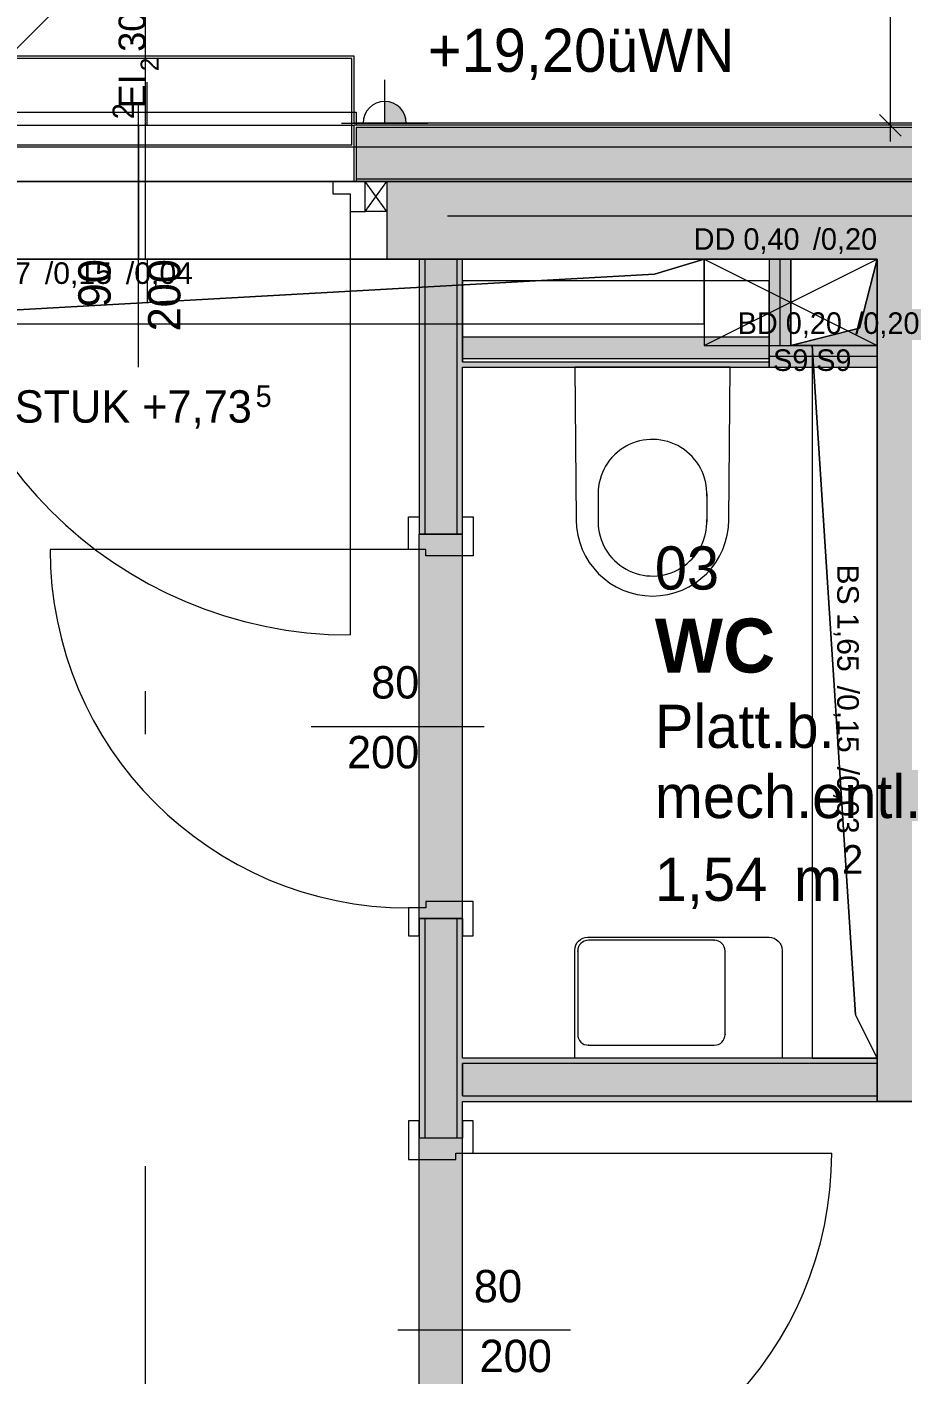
# Model space of a CAD drawing. Header units: metres. Extents: x -4 to 206, y -18 to 45.
# Drawn here: x 39.026 to 41.053, y -6.685 to -3.566 of the extents above; entities that cross this region are included whole.
import ezdxf

# ---------------------------------------------------------------- set-up
doc = ezdxf.new("R2010")
doc.units = ezdxf.units.M
doc.header["$MEASUREMENT"] = 0
for name, pattern in [('Achse', [0.004, 0.002, -0.001, 0, -0.001]), ('Grenzlinie', [0.008, 0.003, -0.005]), ('Punkt 1_1', [0.075, 0.025, -0.05]), ('Schnittlinie', [0.006, 0.003, -0.0015, 0, -0.0015])]:
    doc.linetypes.add(name, pattern=pattern)
for name, color, linetype in [('2._1.DG PP STG2_5_000 Achsraster', 7, 'Continuous'), ('2._1.DG PP STG2_5_110 Wand Aussen', 7, 'Continuous'), ('2._1.DG PP STG2_5_120 Wand Innen tragend', 7, 'Continuous'), ('2._1.DG PP STG2_5_130 Wand Innen', 7, 'Continuous'), ('2._1.DG PP STG2_5_170 Schachtwände', 7, 'Continuous'), ('2._1.DG PP STG2_5_210 Decke', 7, 'Continuous'), ('2._1.DG PP STG2_5_220 Bodenaufbau', 7, 'Continuous'), ('2._1.DG PP STG2_5_220 Bodenaufbau - Außen_ Gefälle', 7, 'Continuous'), ('2._1.DG PP STG2_5_221 Bodenaufbau - Abdichtung', 7, 'Continuous'), ('2._1.DG PP STG2_5_221 Bodenaufbau - Terrassenbelag', 7, 'Continuous'), ('2._1.DG PP STG2_5_270 Deckendurchbruchsymbol', 7, 'Continuous'), ('2._1.DG PP STG2_5_540 Sanitäreinrichtung', 7, 'Continuous'), ('2._1.DG PP STG2_5_611 Entwässerung', 7, 'Continuous'), ('2._1.DG PP STG2_5_810 Raum', 7, 'Continuous'), ('2._1.DG PP STG2_5_950 Polierplan Bemaßung', 7, 'Continuous')]:
    doc.layers.add(name, color=color, linetype=linetype)
doc.styles.add('ERSTELLTER_STIL_1', font='arial.ttf')
doc.styles.add('ERSTELLTER_STIL_2', font='')
doc.styles.add('ERSTELLTER_STIL_6', font='')
doc.styles.get('ERSTELLTER_STIL_2').set_extended_font_data('Eurostile')
doc.styles.get('ERSTELLTER_STIL_6').set_extended_font_data('Eurostile', bold=True)

msp = doc.modelspace()

# ---------------------------------------------------------------- hatches: boundary and pattern name
at = {"layer": '2._1.DG PP STG2_5_110 Wand Aussen', "linetype": 'Continuous', "lineweight": 13, "true_color": 0xff6400}
msp.add_hatch(color=30, dxfattribs=at).paths.add_polyline_path([(41.175, -3.7987), (39.789, -3.7987), (39.789, -3.9187), (41.175, -3.9187)])
at = {"layer": '2._1.DG PP STG2_5_110 Wand Aussen', "linetype": 'Continuous', "lineweight": 0, "true_color": 0x373737}
msp.add_hatch(color=250, dxfattribs=at).paths.add_polyline_path([(39.789, -3.9187), (39.789, -3.9237), (39.86, -3.9237), (41.175, -3.9237), (41.175, -3.9187)])
at = {"layer": '2._1.DG PP STG2_5_110 Wand Aussen', "linetype": 'Continuous', "lineweight": 13, "true_color": 0x3f7f02}
msp.add_hatch(color=76, dxfattribs=at).paths.add_polyline_path([(39.86, -3.9237), (39.86, -3.9937), (39.86, -4.1037), (41.175, -4.1037), (41.175, -3.9237)])
at = {"layer": '2._1.DG PP STG2_5_120 Wand Innen tragend', "linetype": 'Continuous', "lineweight": 13, "true_color": 0x3f7f02}
for points in [[(41.175, -5.8737), (41.175, -4.1037), (40.995, -4.1037), (40.995, -5.8737)], [(41.175, -5.8737), (40.995, -6.0537), (41.175, -6.0537)], [(40.995, -5.8737), (40.995, -6.0537), (41.175, -5.8737)]]:
    msp.add_hatch(color=76, dxfattribs=at).paths.add_polyline_path(points)
at = {"layer": '2._1.DG PP STG2_5_130 Wand Innen', "linetype": 'Continuous', "lineweight": 13, "true_color": 0xfb02fe}
for points in [[(39.935, -4.1037), (39.935, -4.7407), (39.9475, -4.7407), (39.9475, -4.1037)], [(40.0225, -4.1037), (40.0225, -4.7407), (40.035, -4.7407), (40.035, -4.1037)], [(40.035, -4.3537), (40.745, -4.3537), (40.745, -4.3412), (40.035, -4.3412)], [(39.9475, -5.6307), (39.935, -5.6307), (39.935, -6.1387), (39.9475, -6.1387)], [(40.0225, -6.1387), (40.035, -6.1387), (40.035, -5.6307), (40.0225, -5.6307)], [(40.995, -5.9537), (40.035, -5.9537), (40.035, -5.9662), (40.995, -5.9662)], [(40.035, -6.0537), (40.995, -6.0537), (40.995, -6.0412), (40.035, -6.0412)]]:
    msp.add_hatch(color=6, dxfattribs=at).paths.add_polyline_path(points)
at = {"layer": '2._1.DG PP STG2_5_130 Wand Innen', "linetype": 'Continuous', "lineweight": 13, "true_color": 0xffaa00}
for points in [[(39.9475, -4.1037), (39.9475, -4.7407), (40.0225, -4.7407), (40.0225, -4.1037)], [(40.035, -4.3337), (40.745, -4.3337), (40.745, -4.2837), (40.035, -4.2837)], [(39.9475, -5.6307), (39.9475, -6.1387), (40.0225, -6.1387), (40.0225, -5.6307)], [(40.035, -6.0412), (40.995, -6.0412), (40.995, -5.9662), (40.035, -5.9662)]]:
    msp.add_hatch(color=40, dxfattribs=at).paths.add_polyline_path(points)
at = {"layer": '2._1.DG PP STG2_5_130 Wand Innen', "linetype": 'Continuous', "lineweight": 0, "true_color": 0xffffff}
for points in [[(40.035, -4.7407), (39.935, -4.7407), (39.935, -5.6307), (40.035, -5.6307)], [(40.035, -6.1387), (39.935, -6.1387), (39.935, -7.0287), (40.035, -7.0287)]]:
    msp.add_hatch(color=7, dxfattribs=at).paths.add_polyline_path(points)
at = {"layer": '2._1.DG PP STG2_5_170 Schachtwände', "linetype": 'Continuous', "lineweight": 13, "true_color": 0xfb02fe}
for points in [[(40.745, -4.1037), (40.745, -4.3037), (40.77, -4.3037), (40.77, -4.1037)], [(40.77, -4.1037), (40.77, -4.3037), (40.795, -4.3037), (40.795, -4.1037)], [(40.745, -4.3287), (40.995, -4.3287), (40.995, -4.3037), (40.745, -4.3037)], [(40.745, -4.3537), (40.995, -4.3537), (40.995, -4.3287), (40.745, -4.3287)]]:
    msp.add_hatch(color=6, dxfattribs=at).paths.add_polyline_path(points)
at = {"layer": '2._1.DG PP STG2_5_270 Deckendurchbruchsymbol', "linetype": 'Continuous', "lineweight": 0}
msp.add_hatch(color=8, dxfattribs=at).paths.add_polyline_path([(40.795, -4.3037), (40.995, -4.3037), (40.995, -4.1037), (40.9546, -4.2633)])
at = {"layer": '2._1.DG PP STG2_5_950 Polierplan Bemaßung', "linetype": 'Continuous', "lineweight": 13, "true_color": 0xfb02fe}
msp.add_hatch(color=6, dxfattribs=at).paths.add_polyline_path([(39.855, -3.7887), (39.905, -3.7887), (39.9012, -3.7696), (39.8904, -3.7534), (39.8742, -3.7425), (39.855, -3.7387)])

# ---------------------------------------------------------------- linework, layer by layer
at = {"layer": '2._1.DG PP STG2_5_000 Achsraster', "color": 5, "linetype": 'Achse', "lineweight": 0, "ltscale": 1000}
for p, q in [((39.3, 1.9963), (39.3, -16.0037)), ((31.8, -4.0037), (54.3, -4.0037))]:
    msp.add_line(p, q, dxfattribs=at)
at = {"layer": '2._1.DG PP STG2_5_110 Wand Aussen', "color": 7, "linetype": 'Continuous', "lineweight": 13, "ltscale": 1000}
for p, q in [((39.305, -3.7937), (39.305, -3.6937)), ((38.781, -3.7637), (39.789, -3.7637)), ((39.285, -4.3537), (39.285, -3.7437)), ((39.789, -3.7637), (39.789, -3.7937)), ((38.786, -3.7937), (39.784, -3.7937)), ((39.285, -3.7937), (39.285, -4.1037)), ((39.285, -3.7937), (39.305, -3.7937)), ((39.784, -3.9237), (39.784, -3.7937)), ((39.789, -3.7937), (39.784, -3.7937)), ((39.789, -3.7937), (39.784, -3.7937)), ((39.784, -3.9237), (39.784, -3.7937)), ((41.175, -3.7987), (39.789, -3.7987)), ((39.789, -3.7987), (39.789, -3.9237)), ((39.789, -3.9237), (39.784, -3.9237)), ((41.175, -3.9187), (39.789, -3.9187)), ((39.789, -3.9237), (39.86, -3.9237)), ((39.789, -3.9237), (39.86, -3.9237)), ((39.789, -3.9237), (39.86, -3.9237)), ((39.81, -3.9937), (39.86, -3.9237)), ((39.86, -3.9937), (39.81, -3.9237)), ((39.775, -3.9937), (39.775, -4.9737)), ((38.71, -4.1037), (39.86, -4.1037)), ((39.285, -4.1037), (39.305, -4.1037)), ((39.305, -4.1037), (39.305, -4.2037))]:
    msp.add_line(p, q, dxfattribs=at)
at = {"layer": '2._1.DG PP STG2_5_110 Wand Aussen', "color": 7, "linetype": 'Continuous', "lineweight": 18, "ltscale": 1000}
for p, q in [((38.781, -3.9237), (39.789, -3.9237)), ((41.175, -3.9237), (39.86, -3.9237)), ((39.86, -3.9237), (39.86, -3.9937)), ((39.86, -3.9237), (39.86, -3.9937)), ((39.86, -3.9237), (39.86, -3.9937)), ((39.86, -3.9937), (39.86, -4.1037)), ((39.86, -3.9937), (39.86, -4.1037))]:
    msp.add_line(p, q, dxfattribs=at)
at = {"layer": '2._1.DG PP STG2_5_110 Wand Aussen', "color": 8, "linetype": 'Continuous', "lineweight": 13, "ltscale": 1000}
for p, q in [((39.81, -3.9237), (39.735, -3.9237)), ((39.735, -3.9237), (39.735, -3.9522)), ((39.81, -3.9937), (39.81, -3.9237)), ((39.735, -3.9522), (39.775, -3.9522)), ((39.775, -3.9522), (39.775, -3.9937)), ((39.775, -3.9937), (39.81, -3.9937))]:
    msp.add_line(p, q, dxfattribs=at)
at = {"layer": '2._1.DG PP STG2_5_110 Wand Aussen', "color": 7, "linetype": 'Continuous', "lineweight": 13, "ltscale": 1000, "flags": 128}
msp.add_lwpolyline([(41.175, -3.7937), (39.789, -3.7937)], dxfattribs=at)
msp.add_lwpolyline([(39.81, -3.9237), (39.86, -3.9237), (39.86, -3.9937), (39.81, -3.9937)], close=True, dxfattribs=at)
at = {"layer": '2._1.DG PP STG2_5_110 Wand Aussen', "color": 7, "linetype": 'Continuous', "lineweight": 18, "ltscale": 1000, "flags": 128}
msp.add_lwpolyline([(39.86, -4.1037), (40.995, -4.1037)], dxfattribs=at)
at = {"layer": '2._1.DG PP STG2_5_110 Wand Aussen', "color": 7, "linetype": 'Continuous', "lineweight": 13, "ltscale": 1000}
msp.add_arc((39.775, -3.9937), 0.98, 180, 270, dxfattribs=at)
at = {"layer": '2._1.DG PP STG2_5_120 Wand Innen tragend', "color": 7, "linetype": 'Continuous', "lineweight": 18, "ltscale": 1000, "flags": 128}
for points in [[(40.995, -4.1037), (40.995, -6.0537)], [(40.995, -6.0537), (41.175, -6.0537)]]:
    msp.add_lwpolyline(points, dxfattribs=at)
at = {"layer": '2._1.DG PP STG2_5_130 Wand Innen', "color": 7, "linetype": 'Continuous', "lineweight": 18, "ltscale": 1000}
for p, q in [((39.9475, -4.1037), (39.9475, -4.7407)), ((40.0225, -4.7407), (40.0225, -4.1037)), ((40.035, -4.2837), (40.745, -4.2837)), ((40.035, -4.3337), (40.745, -4.3337)), ((40.035, -4.3412), (40.745, -4.3412)), ((39.9475, -4.7407), (39.935, -4.7407)), ((39.9475, -4.7407), (39.935, -4.7407)), ((39.9475, -4.7407), (39.935, -4.7407)), ((40.0225, -4.7407), (39.9475, -4.7407)), ((40.0225, -4.7407), (39.9475, -4.7407)), ((40.0225, -4.7407), (39.9475, -4.7407)), ((40.035, -4.7407), (40.0225, -4.7407)), ((40.035, -4.7407), (40.0225, -4.7407)), ((40.035, -4.7407), (40.0225, -4.7407)), ((39.9475, -5.6307), (39.935, -5.6307)), ((39.9475, -5.6307), (39.935, -5.6307)), ((39.9475, -5.6307), (39.935, -5.6307)), ((39.9475, -5.6307), (39.9475, -6.1387)), ((40.0225, -5.6307), (39.9475, -5.6307)), ((40.0225, -5.6307), (39.9475, -5.6307)), ((40.0225, -5.6307), (39.9475, -5.6307)), ((40.0225, -6.1387), (40.0225, -5.6307)), ((40.035, -5.6307), (40.0225, -5.6307)), ((40.035, -5.6307), (40.0225, -5.6307)), ((40.035, -5.6307), (40.0225, -5.6307)), ((40.995, -5.9662), (40.035, -5.9662)), ((40.035, -6.0412), (40.995, -6.0412)), ((39.9475, -6.1387), (39.935, -6.1387)), ((39.9475, -6.1387), (39.935, -6.1387)), ((39.9475, -6.1387), (39.935, -6.1387)), ((40.0225, -6.1387), (39.9475, -6.1387)), ((40.0225, -6.1387), (39.9475, -6.1387)), ((40.0225, -6.1387), (39.9475, -6.1387)), ((40.035, -6.1387), (40.0225, -6.1387)), ((40.035, -6.1387), (40.0225, -6.1387)), ((40.035, -6.1387), (40.0225, -6.1387))]:
    msp.add_line(p, q, dxfattribs=at)
at = {"layer": '2._1.DG PP STG2_5_130 Wand Innen', "color": 7, "linetype": 'Continuous', "lineweight": 13, "ltscale": 1000}
for p, q in [((39.91, -4.7757), (39.91, -4.7007)), ((39.91, -4.7007), (39.935, -4.7007)), ((39.935, -4.7007), (39.935, -4.7407)), ((40.035, -4.7407), (40.035, -4.7007)), ((40.035, -4.7007), (40.06, -4.7007)), ((40.06, -4.7007), (40.06, -4.7907)), ((39.935, -4.7407), (40.035, -4.7407)), ((39.91, -4.7757), (39.08, -4.7757)), ((39.95, -4.7757), (39.91, -4.7757)), ((39.95, -4.7907), (39.95, -4.7757)), ((40.06, -4.7907), (39.95, -4.7907)), ((39.685, -5.1857), (40.085, -5.1857)), ((39.95, -5.6057), (39.91, -5.6057)), ((39.91, -5.6057), (39.91, -5.6707)), ((40.06, -5.5907), (39.95, -5.5907)), ((39.95, -5.5907), (39.95, -5.6057)), ((40.06, -5.6707), (40.06, -5.5907)), ((39.935, -5.6707), (39.935, -5.6307)), ((39.935, -5.6307), (40.035, -5.6307)), ((40.035, -5.6307), (40.035, -5.6707)), ((39.91, -5.6707), (39.935, -5.6707)), ((40.035, -5.6707), (40.06, -5.6707)), ((39.935, -6.0987), (39.91, -6.0987)), ((39.91, -6.0987), (39.91, -6.1887)), ((39.935, -6.1387), (39.935, -6.0987)), ((40.06, -6.0987), (40.035, -6.0987)), ((40.035, -6.0987), (40.035, -6.1387)), ((40.06, -6.1737), (40.06, -6.0987)), ((40.035, -6.1387), (39.935, -6.1387)), ((40.02, -6.1887), (40.02, -6.1737)), ((40.02, -6.1737), (40.06, -6.1737)), ((40.06, -6.1737), (40.89, -6.1737)), ((39.91, -6.1887), (40.02, -6.1887)), ((40.285, -6.5837), (39.885, -6.5837))]:
    msp.add_line(p, q, dxfattribs=at)
at = {"layer": '2._1.DG PP STG2_5_130 Wand Innen', "color": 8, "linetype": 'Schnittlinie', "lineweight": 13, "ltscale": 1000}
for p, q in [((39.935, -5.6307), (39.935, -4.7407)), ((40.035, -5.6307), (40.035, -4.7407)), ((39.935, -7.0287), (39.935, -6.1387)), ((40.035, -7.0287), (40.035, -6.1387))]:
    msp.add_line(p, q, dxfattribs=at)
at = {"layer": '2._1.DG PP STG2_5_130 Wand Innen', "color": 7, "linetype": 'Continuous', "lineweight": 18, "ltscale": 1000, "flags": 128}
for points in [[(40.035, -4.1037), (39.935, -4.1037)], [(39.935, -4.1037), (39.935, -4.7407)], [(40.035, -4.3412), (40.035, -4.1037)], [(40.745, -4.1537), (40.035, -4.1537)], [(40.035, -4.1537), (40.035, -4.3412)], [(40.745, -4.3537), (40.745, -4.1537)], [(40.035, -4.3537), (40.745, -4.3537)], [(40.035, -4.7407), (40.035, -4.3537)], [(39.935, -5.6307), (39.935, -6.1387)], [(40.035, -5.9537), (40.035, -5.6307)], [(40.995, -5.9537), (40.035, -5.9537)], [(40.995, -6.0537), (40.995, -5.9537)], [(40.035, -5.9662), (40.035, -6.0412)], [(40.035, -6.0412), (40.035, -5.9662)], [(40.035, -6.0537), (40.995, -6.0537)], [(40.035, -6.1387), (40.035, -6.0537)]]:
    msp.add_lwpolyline(points, dxfattribs=at)
at = {"layer": '2._1.DG PP STG2_5_130 Wand Innen', "color": 7, "linetype": 'Continuous', "lineweight": 13, "ltscale": 1000}
for centre, start, end in [((39.91, -4.7757), 180, 270), ((40.06, -6.1737), 270, 0)]:
    msp.add_arc(centre, 0.83, start, end, dxfattribs=at)
at = {"layer": '2._1.DG PP STG2_5_170 Schachtwände', "color": 7, "linetype": 'Continuous', "lineweight": 18, "ltscale": 1000}
for p, q in [((40.77, -4.1037), (40.77, -4.3037)), ((40.745, -4.3287), (40.995, -4.3287))]:
    msp.add_line(p, q, dxfattribs=at)
at = {"layer": '2._1.DG PP STG2_5_170 Schachtwände', "color": 7, "linetype": 'Continuous', "lineweight": 18, "ltscale": 1000, "flags": 128}
for points in [[(40.795, -4.1037), (40.745, -4.1037)], [(40.745, -4.1037), (40.745, -4.3037)], [(40.795, -4.3037), (40.795, -4.1037)], [(40.745, -4.3037), (40.745, -4.3537)], [(40.995, -4.3037), (40.795, -4.3037)], [(40.995, -4.3537), (40.995, -4.3037)], [(40.745, -4.3537), (40.995, -4.3537)]]:
    msp.add_lwpolyline(points, dxfattribs=at)
at = {"layer": '2._1.DG PP STG2_5_210 Decke', "color": 7, "linetype": 'Continuous', "lineweight": 13, "ltscale": 1000, "true_color": 0xf4f4f4, "flags": 128}
for points in [[(38.685, -2.4937), (38.685, -3.8437), (40.895, -3.8437), (43.455, -3.8437), (45.685, -3.8437), (45.685, -2.5737), (45.405, -2.5737), (45.405, -1.5487), (45.395, -1.5487), (45.395, -1.0837), (44.275, -1.0837), (44.275, -2.3837), (44.145, -2.3837), (44.145, -2.5637), (43.645, -2.5637), (43.645, -2.4237), (40.595, -2.4237), (40.595, -2.5237), (40.015, -2.5237), (40.015, -1.0737), (38.935, -1.0737), (38.935, -2.1437), (38.875, -2.1437), (38.875, -2.4937)], [(33.485, -1.9936), (33.4967, -11.3837), (42.835, -11.3837), (42.835, -10.8837), (45.685, -10.8837), (45.685, -9.9837), (52.0258, -9.9837), (52.06, -1.993), (52.0632, -1.4987), (45.765, -1.4987), (45.765, -3.9237), (43.155, -3.9237), (43.155, -5.8737), (41.175, -5.8737), (41.175, -3.9237), (38.605, -3.9237), (38.605, -1.4987), (33.485, -1.4987)]]:
    msp.add_lwpolyline(points, close=True, dxfattribs=at)
at = {"layer": '2._1.DG PP STG2_5_210 Decke', "color": 7, "linetype": 'Schnittlinie', "lineweight": 13, "ltscale": 1000, "flags": 128}
msp.add_lwpolyline([(38.685, -3.8437), (40.915, -3.8437), (43.435, -3.8437), (45.685, -3.8437), (45.685, -2.5737), (45.405, -2.5737), (45.405, -1.0737), (38.935, -1.0737), (38.935, -2.5337), (38.685, -2.5337)], close=True, dxfattribs=at)
at = {"layer": '2._1.DG PP STG2_5_220 Bodenaufbau', "color": 7, "linetype": 'Continuous', "lineweight": 13, "ltscale": 1000, "true_color": 0xf4f4f4, "flags": 128}
msp.add_lwpolyline([(38.425, -1.6787), (33.6646, -1.6787), (33.6765, -11.2037), (42.655, -11.2037), (42.655, -10.7037), (45.505, -10.7037), (45.505, -9.8037), (51.8466, -9.8037), (51.8814, -1.6787), (45.945, -1.6787), (45.945, -4.1037), (43.335, -4.1037), (43.335, -6.0537), (40.995, -6.0537), (40.995, -4.1037), (38.425, -4.1037)], close=True, dxfattribs=at)
at = {"layer": '2._1.DG PP STG2_5_220 Bodenaufbau - Außen_ Gefälle', "color": 7, "linetype": 'Schnittlinie', "lineweight": 13, "ltscale": 1000, "flags": 128}
msp.add_lwpolyline([(38.685, -2.5337), (38.685, -3.8437), (40.915, -3.8437), (40.915, -3.5937), (43.435, -3.5937), (43.435, -3.8437), (45.685, -3.8437), (45.685, -2.5737), (45.405, -2.5737), (45.405, -1.0737), (38.935, -1.0737), (38.935, -2.5337)], close=True, dxfattribs=at)
at = {"layer": '2._1.DG PP STG2_5_221 Bodenaufbau - Abdichtung', "color": 171, "linetype": 'Schnittlinie', "lineweight": 13, "ltscale": 1000, "true_color": 0x6c6cff, "flags": 128}
for points in [[(40.145, -2.4737), (38.6948, -3.9239)], [(38.695, -3.9237), (40.145, -2.4737)], [(38.6948, -3.9239), (41.225, -3.9239)], [(41.225, -3.9237), (38.695, -3.9237)]]:
    msp.add_lwpolyline(points, dxfattribs=at)
at = {"layer": '2._1.DG PP STG2_5_221 Bodenaufbau - Terrassenbelag', "color": 7, "linetype": 'Continuous', "lineweight": 18, "ltscale": 1000, "flags": 128}
for points in [[(39.784, -3.634), (38.7449, -3.634)], [(39.784, -3.6342), (38.7449, -3.6342)], [(39.784, -3.7887), (39.784, -3.634)], [(43.33, -3.7887), (39.784, -3.7887)], [(43.33, -3.7889), (39.784, -3.7889)]]:
    msp.add_lwpolyline(points, dxfattribs=at)
at = {"layer": '2._1.DG PP STG2_5_270 Deckendurchbruchsymbol', "color": 7, "linetype": 'Punkt 1_1', "lineweight": 13, "ltscale": 1000}
for p, q in [((40.595, -4.3037), (40.995, -4.1037)), ((40.595, -4.1037), (40.995, -4.3037))]:
    msp.add_line(p, q, dxfattribs=at)
at = {"layer": '2._1.DG PP STG2_5_270 Deckendurchbruchsymbol', "color": 1, "linetype": 'Continuous', "lineweight": 0, "ltscale": 1000, "flags": 128}
for points in [[(40.4798, -4.1384), (40.595, -4.1037), (38.425, -4.1037), (38.425, -4.2537)], [(38.425, -4.2537), (40.595, -4.2537), (40.595, -4.1037), (40.4798, -4.1384)], [(40.845, -4.3037), (40.8449, -5.9537), (40.9949, -5.9537), (40.9454, -5.8532)], [(40.9454, -5.8532), (40.9949, -5.9537), (40.995, -4.3037), (40.845, -4.3037)]]:
    msp.add_lwpolyline(points, close=True, dxfattribs=at)
at = {"layer": '2._1.DG PP STG2_5_270 Deckendurchbruchsymbol', "color": 7, "linetype": 'Punkt 1_1', "lineweight": 13, "ltscale": 1000, "flags": 128}
msp.add_lwpolyline([(40.995, -4.3037), (40.995, -4.1037), (40.595, -4.1037), (40.595, -4.3037)], close=True, dxfattribs=at)
at = {"layer": '2._1.DG PP STG2_5_270 Deckendurchbruchsymbol', "color": 7, "linetype": 'Continuous', "lineweight": 13, "ltscale": 1000, "flags": 128}
for points in [[(40.9546, -4.2633), (40.995, -4.1037), (40.795, -4.1037), (40.795, -4.3037)], [(40.795, -4.3037), (40.995, -4.3037), (40.995, -4.1037), (40.9546, -4.2633)]]:
    msp.add_lwpolyline(points, close=True, dxfattribs=at)
at = {"layer": '2._1.DG PP STG2_5_540 Sanitäreinrichtung', "color": 150, "linetype": 'Continuous', "lineweight": 13, "ltscale": 1000, "true_color": 0x0f7ffe}
for p, q in [((40.3492, -4.6468), (40.3492, -4.7117)), ((40.6008, -4.6468), (40.6008, -4.7117)), ((40.3019, -5.7056), (40.3019, -5.8987)), ((40.6182, -5.6806), (40.3269, -5.6806)), ((40.6432, -5.8987), (40.6432, -5.7056)), ((40.3269, -5.9237), (40.6182, -5.9237))]:
    msp.add_line(p, q, dxfattribs=at)
at = {"layer": '2._1.DG PP STG2_5_540 Sanitäreinrichtung', "color": 150, "linetype": 'Continuous', "lineweight": 13, "ltscale": 1000, "true_color": 0x0f7ffe, "flags": 128}
for points in [[(40.655, -4.3537), (40.295, -4.3537), (40.2985, -4.7072, 0.999827), (40.6516, -4.7072)], [(40.775, -5.9537), (40.295, -5.9537), (40.295, -5.7037, -0.414214), (40.325, -5.6737), (40.745, -5.6737, -0.414214), (40.775, -5.7037)]]:
    msp.add_lwpolyline(points, format="xyb", close=True, dxfattribs=at)
at = {"layer": '2._1.DG PP STG2_5_540 Sanitäreinrichtung', "color": 150, "linetype": 'Continuous', "lineweight": 13, "ltscale": 1000, "true_color": 0x0f7ffe}
for centre, radius, start, end in [((40.475, -4.6469), 0.1258, 357.5706, 179.9593), ((40.475, -4.7116), 0.1258, 180.0407, 2.4294), ((40.3269, -5.7056), 0.025, 90, 180), ((40.6182, -5.7056), 0.025, 0, 90), ((40.3269, -5.8987), 0.025, 180, 270), ((40.6182, -5.8987), 0.025, 270, 0)]:
    msp.add_arc(centre, radius, start, end, dxfattribs=at)
for p in [(40.3019, -5.7056), (40.6182, -5.6806), (40.3269, -5.9237), (40.6432, -5.8987)]:
    msp.add_point(p, dxfattribs=at)
at = {"layer": '2._1.DG PP STG2_5_611 Entwässerung', "color": 7, "linetype": 'Grenzlinie', "lineweight": 13, "ltscale": 1000, "flags": 128}
msp.add_lwpolyline([(38.789, -3.839), (39.779, -3.839), (39.779, -3.639), (38.789, -3.639)], close=True, dxfattribs=at)
at = {"layer": '2._1.DG PP STG2_5_950 Polierplan Bemaßung', "color": 7, "linetype": 'Continuous', "lineweight": 13, "ltscale": 1000}
for p, q in [((41.0258, -3.7937), (41.0258, -2.5237)), ((41.0008, -3.7687), (41.0508, -3.8187)), ((41.0727, -3.7937), (40.9789, -3.7937)), ((41.0258, -3.8312), (41.0258, -3.7937))]:
    msp.add_line(p, q, dxfattribs=at)
at = {"layer": '2._1.DG PP STG2_5_950 Polierplan Bemaßung', "color": 6, "linetype": 'Continuous', "lineweight": 13, "ltscale": 1000, "true_color": 0xfb02fe}
for p, q in [((39.855, -3.7887), (39.855, -3.6887)), ((39.755, -3.7887), (39.955, -3.7887))]:
    msp.add_line(p, q, dxfattribs=at)
msp.add_arc((39.855, -3.7887), 0.05, 0, 180, dxfattribs=at)

# ---------------------------------------------------------------- texts
at = {"layer": '2._1.DG PP STG2_5_110 Wand Aussen', "color": 7, "linetype": 'Continuous', "lineweight": 13, "rotation": 90, "style": 'ERSTELLTER_STIL_2'}
for s, insert, char_height, attachment_point in [('\\A1;{\\pqr;\\pt0;\\fEurostile|b0|i0|c0|p0;\\W1.000000;30-C}', (39.3021, -3.4426), 0.0625, 9), ('\\A1;{\\pqr;\\pt0;\\fEurostile|b0|i0|c0|p0;\\W1.000000;2}', (39.3314, -3.6374), 0.041667, 9), ('\\A1;{\\pqr;\\pt0;\\fEurostile|b0|i0|c0|p0;\\W1.000000;EI}', (39.3014, -3.6757), 0.0625, 9), ('\\A1;{\\pqr;\\fEurostile|b0|i0|c0|p0;\\W1.000000;2}', (39.2247, -3.7427), 0.05, 3), ('\\A1;{\\pqr;\\pt0;\\fEurostile|b0|i0|c0|p0;\\W1.000000;90}', (39.2214, -4.1037), 0.075, 9), ('\\A1;{\\pqr;\\pt0;\\fEurostile|b0|i0|c0|p0;\\W1.000000;200}', (39.383, -4.1037), 0.075, 9)]:
    msp.add_mtext(s, dxfattribs=dict(at, insert=insert, char_height=char_height, attachment_point=attachment_point))
at = {"layer": '2._1.DG PP STG2_5_110 Wand Aussen', "color": 7, "linetype": 'Continuous', "lineweight": 13, "attachment_point": 9, "style": 'ERSTELLTER_STIL_2'}
for s, insert, char_height in [('\\A1;{\\pqr;\\pt0;\\fEurostile|b0|i0|c0|p0;\\W1.000000;5}', (39.5932, -4.4467), 0.05), ('\\A1;{\\pqr;\\pt0;\\fEurostile|b0|i0|c0|p0;\\W1.000000;STUK +7,73}', (39.5472, -4.4963), 0.075)]:
    msp.add_mtext(s, dxfattribs=dict(at, insert=insert, char_height=char_height))
at = {"layer": '2._1.DG PP STG2_5_130 Wand Innen', "color": 7, "linetype": 'Continuous', "lineweight": 13, "char_height": 0.075, "attachment_point": 9, "style": 'ERSTELLTER_STIL_2'}
for s, insert in [('\\A1;{\\pqr;\\pt0;\\fEurostile|b0|i0|c0|p0;\\W1.000000;80}', (39.935, -5.1221)), ('\\A1;{\\pqr;\\pt0;\\fEurostile|b0|i0|c0|p0;\\W1.000000;200}', (39.935, -5.2837)), ('\\A1;{\\pqr;\\pt0;\\fEurostile|b0|i0|c0|p0;\\W1.000000;80}', (40.173, -6.5201)), ('\\A1;{\\pqr;\\pt0;\\fEurostile|b0|i0|c0|p0;\\W1.000000;200}', (40.242, -6.6817))]:
    msp.add_mtext(s, dxfattribs=dict(at, insert=insert))
at = {"layer": '2._1.DG PP STG2_5_270 Deckendurchbruchsymbol', "color": 1, "linetype": 'Continuous', "lineweight": 0, "char_height": 0.05}
for s, insert, attachment_point, style in [('\\A1;{\\pqc;\\pt0;\\fEurostile|b0|i0|c0|p0;\\W1.000000;DD 0,40\\fEurostile|b0|i0|c0|p0;\\W1.000000;\\A1{\\H.66x;\\S^  ;}\\fEurostile|b0|i0|c0|p0;\\W1.000000; /0,20\\fEurostile|b0|i0|c0|p0;\\W1.000000;\\A1{\\H.66x;\\S^  ;}\\fEurostile|b0|i0|c0|p0;\\W1.000000;\\fEurostile|b0|i0|c0|p0;\\W1.000000;\\A1{\\H.66x;\\S^  ;}}', (40.795, -4.0968), 8, 'ERSTELLTER_STIL_2'), ('\\A1;{\\pqc;\\pt0;\\fArial|b0|i0|c0|p0;\\W1.000000;BS 2,17\\fArial|b0|i0|c0|p0;\\W1.000000;\\A1{\\H.66x;\\S^  ;}\\fArial|b0|i0|c0|p0;\\W1.000000; /0,15\\fArial|b0|i0|c0|p0;\\W1.000000;\\A1{\\H.66x;\\S^  ;}\\fArial|b0|i0|c0|p0;\\W1.000000; /0,04\\fArial|b0|i0|c0|p0;\\W1.000000;\\A1{\\H.66x;\\S^  ;}}', (39.1055, -4.1757), 8, 'ERSTELLTER_STIL_1'), ('\\A1;{\\pqc;\\pt0;\\fEurostile|b0|i0|c0|p0;\\W1.000000;BD 0,20\\fEurostile|b0|i0|c0|p0;\\W1.000000;\\A1{\\H.66x;\\S^  ;}\\fEurostile|b0|i0|c0|p0;\\W1.000000; /0,20\\fEurostile|b0|i0|c0|p0;\\W1.000000;\\A1{\\H.66x;\\S^  ;}\\fEurostile|b0|i0|c0|p0;\\W1.000000;\\fEurostile|b0|i0|c0|p0;\\W1.000000;\\A1{\\H.66x;\\S^  ;}}', (40.895, -4.2915), 8, 'ERSTELLTER_STIL_2'), ('\\A1;{\\pqc;\\pt0;\\fEurostile|b0|i0|c0|p0;\\W1.000000;S9}', (40.795, -4.3126), 2, 'ERSTELLTER_STIL_2'), ('\\A1;{\\pqc;\\pt0;\\fEurostile|b0|i0|c0|p0;\\W1.000000;S9}', (40.895, -4.3126), 2, 'ERSTELLTER_STIL_2')]:
    msp.add_mtext(s, dxfattribs=dict(at, insert=insert, attachment_point=attachment_point, style=style))
at = {"layer": '2._1.DG PP STG2_5_270 Deckendurchbruchsymbol', "color": 1, "linetype": 'Continuous', "lineweight": 0, "insert": (40.8881, -5.1287), "char_height": 0.05, "attachment_point": 8, "rotation": 269.9959, "style": 'ERSTELLTER_STIL_1'}
msp.add_mtext('\\A1;{\\pqc;\\pt0;\\fArial|b0|i0|c0|p0;\\W1.000000;BS 1,65\\fArial|b0|i0|c0|p0;\\W1.000000;\\A1{\\H.66x;\\S^  ;}\\fArial|b0|i0|c0|p0;\\W1.000000; /0,15\\fArial|b0|i0|c0|p0;\\W1.000000;\\A1{\\H.66x;\\S^  ;}\\fArial|b0|i0|c0|p0;\\W1.000000; /0,03\\fArial|b0|i0|c0|p0;\\W1.000000;\\A1{\\H.66x;\\S^  ;}}', dxfattribs=at)
at = {"layer": '2._1.DG PP STG2_5_810 Raum', "color": 7, "linetype": 'Continuous', "lineweight": 13, "attachment_point": 1}
for s, insert, char_height, style in [('\\A1;{\\pql;\\pt0;\\fEurostile|b0|i0|c0|p0;\\W1.000000;03}', (40.4805, -4.7688), 0.1, 'ERSTELLTER_STIL_2'), ('\\A1;{\\pql;\\pt0;\\fEurostile|b1|i0|c0|p0;\\W1.000000;WC}', (40.4805, -4.9359), 0.125, 'ERSTELLTER_STIL_6'), ('\\A1;{\\pql;\\pt0;\\fEurostile|b0|i0|c0|p0;\\W1.000000;Platt.b.}', (40.4805, -5.1354), 0.1, 'ERSTELLTER_STIL_2'), ('\\A1;{\\pql;\\pt0;\\fEurostile|b0|i0|c0|p0;\\W1.000000;mech.entl.}', (40.4805, -5.2979), 0.1, 'ERSTELLTER_STIL_2'), ('\\A1;{\\pql;\\pt0,0.05;\\fEurostile|b0|i0|c0|p0;\\W1.000000;1,54\\fEurostile|b0|i0|c0|p0;\\W1.000000;\\A1{\\H.66x;\\S^  ;}\\fEurostile|b0|i0|c0|p0;\\W1.000000; m\\fEurostile|b0|i0|c0|p0;\\W1.000000;\\A1{\\H.66x;\\S2^  ;}}', (40.4805, -5.4604), 0.1, 'ERSTELLTER_STIL_2')]:
    msp.add_mtext(s, dxfattribs=dict(at, insert=insert, char_height=char_height, style=style))
at = {"layer": '2._1.DG PP STG2_5_950 Polierplan Bemaßung', "color": 6, "linetype": 'Continuous', "lineweight": 13, "true_color": 0xfb02fe, "insert": (39.955, -3.6887), "char_height": 0.1, "width": 0.821558, "attachment_point": 7, "style": 'ERSTELLTER_STIL_2'}
msp.add_mtext('\\A1;{\\pql;\\fEurostile|b0|i0|c0|p0;\\W1.000000;+19,20üWN}', dxfattribs=at)

doc.saveas('drawing.dxf')
